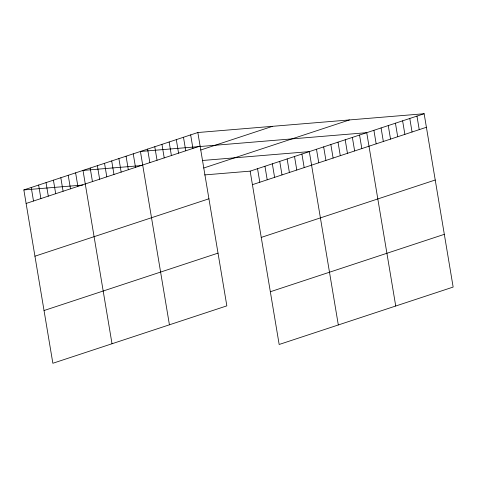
<?xml version="1.0" encoding="UTF-8"?>
<svg xmlns="http://www.w3.org/2000/svg" width="477" height="477" viewBox="0 0 477 477"><rect width="100%" height="100%" fill="white"/><g stroke="black" fill="none" stroke-linecap="round" stroke-linejoin="round"><path stroke-width="0.72" d="M197.836 132.523L226.843 305.858L52.858 363.271L23.85 189.929L197.836 132.523L424.142 113.729L453.15 287.071L279.164 344.477L250.157 171.142L424.142 113.729M26.116 203.464L200.101 146.057M200.751 150.005L272.516 126.322M203.709 168.023L349.462 119.93M34.94 256.203L208.926 198.79M252.422 184.677L426.408 127.27M261.247 237.409L435.233 180.002M44.033 310.533L218.019 253.126M270.34 291.745L444.325 234.332M142.039 165.513L83.004 170.414L112.012 343.75M202.385 160.499L309.311 151.62L338.318 324.956M23.85 189.929L82.885 185.028M204.633 174.922L250.157 171.142M416.964 116.102L419.229 129.637M409.791 118.469L412.056 132.004M402.612 120.836L404.878 134.371M395.433 123.203L397.699 136.738M388.26 125.57L390.526 139.105M381.081 127.943L383.347 141.478M373.902 130.31L376.168 143.845M395.731 306.013L366.73 132.678L140.423 151.465L169.43 324.807M359.551 135.045L361.816 148.58M352.372 137.412L354.638 150.947M345.199 139.779L347.459 153.32M338.02 142.152L340.286 155.687M330.841 144.519L333.107 158.054M323.662 146.886L325.928 160.421M316.489 149.253L318.755 162.788M301.917 154.059L304.183 167.6M294.524 156.504L296.789 170.039M287.13 158.942L289.39 172.477M279.731 161.381L281.996 174.916M272.337 163.82L274.603 177.355M264.944 166.258L267.209 179.799M257.55 168.703L259.816 182.238M190.663 134.89L192.929 148.425M183.484 137.257L185.75 150.792M176.305 139.624L178.571 153.165M169.132 141.997L171.398 155.532M161.953 144.364L164.219 157.899M154.775 146.731L157.04 160.266M147.602 149.098L149.861 162.633M133.244 153.832L135.51 167.373M126.071 156.206L128.331 169.74M118.892 158.573L121.158 172.108M111.713 160.94L113.979 174.475M104.535 163.307L106.8 176.842M97.362 165.674L99.627 179.209M90.183 168.041L92.449 181.582M75.61 172.853L77.876 186.388M68.217 175.292L70.483 188.826M60.823 177.73L63.089 191.265M53.43 180.169L55.696 193.71M46.036 182.613L48.296 196.148M38.637 185.052L40.903 198.587M31.243 187.491L33.509 201.026"/></g></svg>
